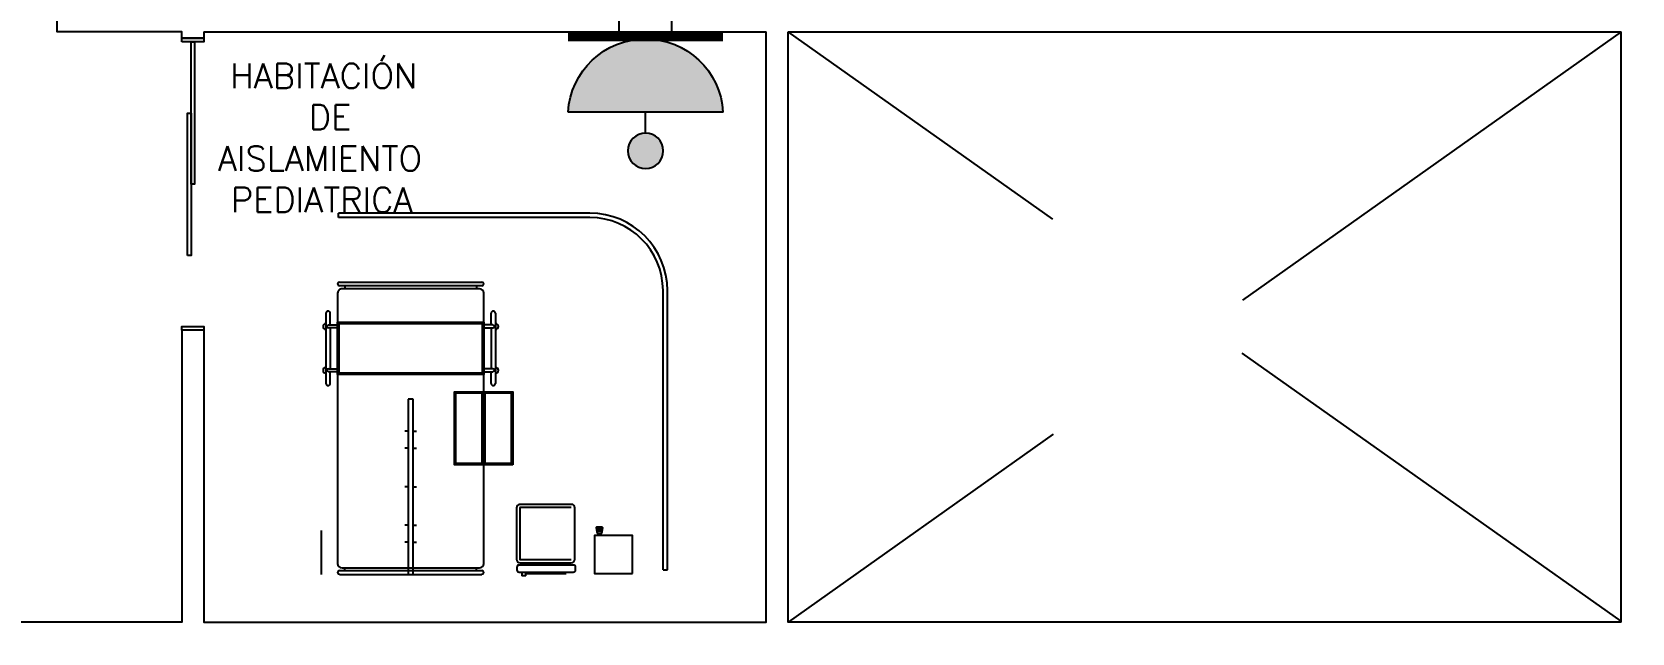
# Model space of a CAD drawing. Header units: metres. Extents: x -39 to 21688, y -24 to 9022.
# Drawn here: x 148.84 to 159.79, y 24.43 to 28.54 of the extents above; entities that cross this region are included whole.
import ezdxf

# ---------------------------------------------------------------- set-up
doc = ezdxf.new("R2010")
doc.units = ezdxf.units.M
doc.header["$MEASUREMENT"] = 0
doc.linetypes.add('HIDDEN2', pattern=[4.7625, 3.175, -1.5875])
for name, color, linetype in [('AN-TEXTO', 3, 'Continuous'), ('AR-MOBILIRIO', 1, 'Continuous'), ('AR-MUROS', 6, 'Continuous'), ('AR-PUERTAS', 2, 'Continuous'), ('AR-SUELO', 1, 'Continuous')]:
    doc.layers.add(name, color=color, linetype=linetype)
doc.styles.add('REGULAR-2.5', font='romans.shx', dxfattribs={"height": 2.5})

# ---------------------------------------------------------------- blocks, each defined once
blk = doc.blocks.new('AR-PUERTA DE VIDRIO CORREDIZA')
at = {"layer": 'AR-MUROS', "color": 4}
for points in [[(-0.012, 0.987), (-0.012, 1.961), (0.012, 1.961), (0.012, 0.987)], [(-0.036, 0.5), (-0.036, 1.474), (-0.012, 1.474), (-0.012, 0.5)]]:
    blk.add_lwpolyline(points, close=True, dxfattribs=at)
at = {"layer": 'AR-PUERTAS'}
for points in [[(-0.075, 1.961), (-0.075, 1.987), (0.075, 1.987), (0.075, 1.961)], [(-0.075, -0.013), (-0.075, 0.013), (0.075, 0.013), (0.075, -0.013)]]:
    blk.add_lwpolyline(points, close=True, dxfattribs=at)
blk = doc.blocks.new('AR-CAMILLA 2')
at = {"layer": 'AR-MOBILIRIO'}
for p, q in [((-0.11, 0.319, 0), (-0.41, 0.319, 0)), ((1.377, 0.287, 0), (0.897, 0.287, 0)), ((0.897, 0.257, 0), (0.977, 0.257, 0)), ((0.977, 0.207, 0), (0.977, 0.27, 0)), ((0.997, 0.27, 0), (0.997, 0.207, 0)), ((1.277, 0.257, 0), (0.997, 0.257, 0)), ((1.277, 0.207, 0), (1.277, 0.27, 0)), ((1.297, 0.27, 0), (1.297, 0.207, 0)), ((1.297, 0.257, 0), (1.377, 0.257, 0)), ((-0.41, 0.195, 0), (-0.41, -0.78, 0)), ((-0.385, -0.78, 0), (-0.385, 0.195, 0)), ((-0.385, 0.157, 0), (-0.365, 0.157, 0)), ((-0.365, 0.177, 0), (-0.365, -0.763, 0)), ((1.515, 0.207, 0), (-0.335, 0.207, 0)), ((0.957, -0.793, 0), (0.957, 0.207, 0)), ((0.957, 0.207, 0), (1.317, 0.207, 0)), ((0.967, -0.783, 0), (0.967, 0.197, 0)), ((0.967, 0.197, 0), (1.307, 0.197, 0)), ((1.307, 0.197, 0), (1.307, -0.783, 0)), ((1.317, 0.207, 0), (1.317, -0.793, 0)), ((1.545, -0.763, 0), (1.545, 0.177, 0)), ((1.565, 0.157, 0), (1.545, 0.157, 0)), ((1.565, -0.78, 0), (1.565, 0.195, 0)), ((1.59, 0.195, 0), (1.59, -0.78, 0)), ((2.032, -1.52, 0), (2.032, 0.2, 0)), ((2.032, 0.2, 0), (2.062, 0.2, 0)), ((2.062, -1.52, 0), (2.062, 0.2, 0)), ((0.79, -0.275, 0), (-0.41, -0.275, 0)), ((-0.41, -0.275, 0), (-0.41, -0.31, 0)), ((-0.41, -0.31, 0), (0.79, -0.31, 0)), ((-0.19, -0.275, 0), (-0.19, -0.252, 0)), ((-0.19, -0.31, 0), (-0.19, -0.333, 0)), ((-0.073, -0.275, 0), (-0.073, -0.252, 0)), ((-0.073, -0.31, 0), (-0.073, -0.333, 0)), ((0.19, -0.275, 0), (0.19, -0.252, 0)), ((0.19, -0.31, 0), (0.19, -0.333, 0)), ((0.453, -0.275, 0), (0.453, -0.252, 0)), ((0.453, -0.31, 0), (0.453, -0.333, 0)), ((0.57, -0.275, 0), (0.57, -0.252, 0)), ((0.57, -0.31, 0), (0.57, -0.333, 0)), ((0.79, -0.31, 0), (0.79, -0.275, 0)), ((0.35, -0.603, 0), (0.83, -0.603, 0)), ((0.35, -0.783, 0), (0.35, -0.603, 0)), ((0.83, -0.783, 0), (0.83, -0.603, 0)), ((-0.385, -0.743, 0), (-0.365, -0.743, 0)), ((1.565, -0.743, 0), (1.545, -0.743, 0)), ((-0.335, -0.793, 0), (1.515, -0.793, 0)), ((0.34, -0.793, 0), (0.84, -0.793, 0)), ((0.35, -0.783, 0), (0.83, -0.783, 0)), ((0.35, -0.803, 0), (0.83, -0.803, 0)), ((0.35, -0.983, 0), (0.35, -0.803, 0)), ((0.83, -0.983, 0), (0.83, -0.803, 0)), ((0.897, -0.843, 0), (0.977, -0.843, 0)), ((1.377, -0.873, 0), (0.897, -0.873, 0)), ((1.317, -0.793, 0), (0.957, -0.793, 0)), ((1.307, -0.783, 0), (0.967, -0.783, 0)), ((0.977, -0.793, 0), (0.977, -0.856, 0)), ((0.997, -0.856, 0), (0.997, -0.793, 0)), ((1.277, -0.843, 0), (0.997, -0.843, 0)), ((1.277, -0.793, 0), (1.277, -0.856, 0)), ((1.297, -0.856, 0), (1.297, -0.793, 0)), ((1.297, -0.843, 0), (1.377, -0.843, 0)), ((0.35, -0.983, 0), (0.83, -0.983, 0)), ((-0.419, -1.081, 0), (-0.419, -1.054, 0)), ((-0.394, -1.054, 0), (-0.419, -1.054, 0)), ((-0.419, -1.081, 0), (-0.394, -1.081, 0)), ((-0.407, -1.358, 0), (-0.407, -1.081, 0)), ((-0.331, -1.054, 0), (-0.346, -1.054, 0)), ((-0.346, -1.081, 0), (-0.331, -1.081, 0)), ((-0.309, -1.042, 0), (-0.309, -1.392, 0)), ((0.044, -1.04, 0), (-0.306, -1.04, 0)), ((-0.134, -1.582, 0), (-0.144, -1.582, 0)), ((-0.144, -1.812, 0), (-0.144, -1.584, 0)), ((-0.134, -1.587, 0), (-0.144, -1.587, 0)), ((-0.119, -1.6, 0), (-0.119, -1.569, 0)), ((-0.114, -1.601, 0), (-0.114, -1.568, 0)), ((-0.109, -1.602, 0), (-0.109, -1.567, 0)), ((-0.104, -1.603, 0), (-0.104, -1.566, 0)), ((-0.099, -1.604, 0), (-0.099, -1.565, 0)), ((-0.094, -1.605, 0), (-0.094, -1.565, 0)), ((-0.089, -1.605, 0), (-0.089, -1.564, 0)), ((-0.378, -2.02, 0), (1.532, -2.02, 0)), ((-0.378, -2.02, 0), (-0.378, -2.05, 0)), ((-0.378, -2.05, 0), (1.532, -2.05, 0))]:
    blk.add_line(p, q, dxfattribs=at)
at = {"layer": 'AR-MOBILIRIO', "elevation": 0}
for points in [[(0.34, -0.993), (0.34, -0.593), (0.84, -0.593), (0.84, -0.993)], [(-0.404, -1.812), (-0.144, -1.812), (-0.144, -1.552), (-0.404, -1.552)]]:
    blk.add_lwpolyline(points, close=True, dxfattribs=at)
for points in [[(-0.394, -1.035), (-0.394, -1.406, 0.414214), (-0.379, -1.421), (-0.361, -1.421, 0.414214), (-0.346, -1.406), (-0.346, -1.035, 0.414214), (-0.361, -1.02), (-0.379, -1.02, 0.414214)], [(-0.331, -1.042), (-0.331, -1.392, 0.414214), (-0.306, -1.417), (0.044, -1.417, 0.414214), (0.069, -1.392), (0.069, -1.042, 0.414214), (0.044, -1.017), (-0.306, -1.017, 0.414214)], [(-0.131, -1.572), (-0.091, -1.564, -0.487928), (-0.085, -1.569), (-0.085, -1.6, -0.487928), (-0.091, -1.605), (-0.131, -1.598, -0.344151), (-0.134, -1.593), (-0.134, -1.576, -0.344151)]]:
    blk.add_lwpolyline(points, format="xyb", close=True, dxfattribs=at)
blk.add_lwpolyline([(0.047, -1.392), (0.047, -1.042)], dxfattribs=at)
at = {"layer": 'AR-MOBILIRIO'}
for centre, radius, start, end in [((0.897, 0.272, 0), 0.015, 90, 270), ((0.987, 0.287, 0), 0.02, 360, 180), ((0.987, 0.27, 0), 0.01, 360, 180), ((1.287, 0.287, 0), 0.02, 360, 180), ((1.287, 0.27, 0), 0.01, 360, 180), ((1.377, 0.272, 0), 0.015, 270, 90), ((-0.397, 0.195, 0), 0.0125, 360, 180), ((-0.335, 0.177, 0), 0.03, 90, 180), ((1.515, 0.177, 0), 0.03, 360, 90), ((1.578, 0.195, 0), 0.0125, 360, 180), ((-0.335, -0.763, 0), 0.03, 180, 270), ((1.515, -0.763, 0), 0.03, 270, 360), ((-0.397, -0.78, 0), 0.0125, 180, 360), ((0.897, -0.858, 0), 0.015, 90, 270), ((0.987, -0.873, 0), 0.02, 180, 360), ((0.987, -0.856, 0), 0.01, 180, 360), ((1.287, -0.873, 0), 0.02, 180, 360), ((1.287, -0.856, 0), 0.01, 180, 360), ((1.377, -0.858, 0), 0.015, 270, 90), ((1.578, -0.78, 0), 0.0125, 180, 360), ((-0.306, -1.042, 0), 0.0029, 90, 180), ((0.044, -1.042, 0), 0.0029, 360, 90), ((1.532, -1.52, 0), 0.5, 270, 360), ((1.532, -1.52, 0), 0.53, 270, 360)]:
    blk.add_arc(centre, radius, start, end, dxfattribs=at)
blk = doc.blocks.new('16A twin WP')
at = {"ltscale": 8}
h = blk.add_hatch(color=256, dxfattribs=at)
edge = h.paths.add_edge_path()
edge.add_ellipse((17.39, -0.95), major_axis=(0.17, 17.42), ratio=1, start_angle=273.7089, end_angle=447.4296, ccw=False)
edge.add_line((34.79, 0), (0, 0))
h = blk.add_hatch(color=256, dxfattribs=at)
edge = h.paths.add_edge_path()
edge.add_ellipse((17.39, -8.68), major_axis=(-2.81, 2.81), ratio=1, start_angle=0, end_angle=360)
for p, q in [((11.47, 16.91), (11.47, 36.51)), ((23.31, 16.91), (23.31, 36.51)), ((34.79, 0), (0, 0)), ((17.39, -4.7), (17.39, 0))]:
    blk.add_line(p, q, dxfattribs=at)
at = {"ltscale": 8, "const_width": 2}
blk.add_lwpolyline([(34.79, 16.91), (-0.01, 16.91)], dxfattribs=at)
at = {"ltscale": 8, "extrusion": (0, 0, -1)}
blk.add_ellipse((17.39, -0.95), major_axis=(0.17, 17.42), ratio=1, start_param=-1.525934, end_param=1.506063, dxfattribs=at)
at = {"ltscale": 8}
blk.add_ellipse((17.39, -8.68), major_axis=(-2.81, 2.81), ratio=1, start_param=3.926991, end_param=10.210176, dxfattribs=at)

msp = doc.modelspace()

# ---------------------------------------------------------------- linework, layer by layer
at = {"layer": 'AR-MUROS'}
for p, q in [((150.01989, 28.53913), (153.86989, 28.53913)), ((154.01989, 28.53913), (159.71989, 28.53913))]:
    msp.add_line(p, q, dxfattribs=at)
for points in [[(149.86997, 28.49696), (149.86997, 28.53913), (149.01561, 28.53913), (149.01561, 28.68913), (149.86989, 28.68913), (149.86989, 28.97875), (150.01989, 28.97875), (150.01989, 28.68913), (154.71989, 28.68913), (154.71989, 32.6349), (154.86989, 32.6349), (154.86989, 28.68913), (156.71989, 28.68913)], [(150.01989, 28.49696), (149.86997, 28.49696)], [(150.01989, 28.53913), (150.01989, 28.49696)], [(150.01989, 26.49696), (150.01989, 24.50006), (153.86989, 24.50006), (153.86989, 26.5196), (153.86989, 28.53913)], [(159.71989, 24.50006), (154.01989, 24.50006), (154.01989, 26.5196), (154.01989, 28.53913)], [(159.71989, 24.50006), (159.71989, 28.53913)], [(149.86989, 26.49696), (149.86989, 24.50006), (148.73685, 24.50006), (144.16989, 24.50006)], [(150.01989, 26.49696), (149.86989, 26.49696)]]:
    msp.add_lwpolyline(points, dxfattribs=at)
at = {"layer": 'AR-MUROS', "linetype": 'HIDDEN2'}
for points in [[(159.71989, 24.50675), (154.01989, 28.53913)], [(159.71989, 28.53913), (154.01989, 24.50006)]]:
    msp.add_lwpolyline(points, dxfattribs=at)
at = {"layer": 'AR-PUERTAS'}
msp.add_circle((164.88265, 27.62249), 40.08066, dxfattribs=at)

# ---------------------------------------------------------------- block references
at = {"layer": 'AR-MUROS'}
msp.add_blockref('AR-PUERTA DE VIDRIO CORREDIZA', (149.94508, 26.50994), dxfattribs=at)
at = {"layer": 'AR-MUROS', "rotation": 90}
msp.add_blockref('AR-CAMILLA 2', (151.14326, 25.2365, 0), dxfattribs=at)
at = {"layer": 'AR-SUELO', "xscale": 0.0304565344946113, "yscale": 0.0304565344946113, "zscale": 0.0304565344946113}
msp.add_blockref('16A twin WP', (152.51427, 27.99), dxfattribs=at)

# ---------------------------------------------------------------- texts
at = {"layer": 'AN-TEXTO', "insert": (150.22708, 28.32352), "char_height": 0.1696598, "attachment_point": 1, "style": 'REGULAR-2.5'}
msp.add_mtext_dynamic_manual_height_columns('\\pi-0.02521;HABITACIÓN\\P\\pi0.51205;DE\\P\\pi-0.11004;AISLAMIENTO\\P\\pi-0.02117;PEDIATRICA', width=1.2987809, gutter_width=0.8483, heights=[1.25748], dxfattribs=at)

doc.saveas('drawing.dxf')
